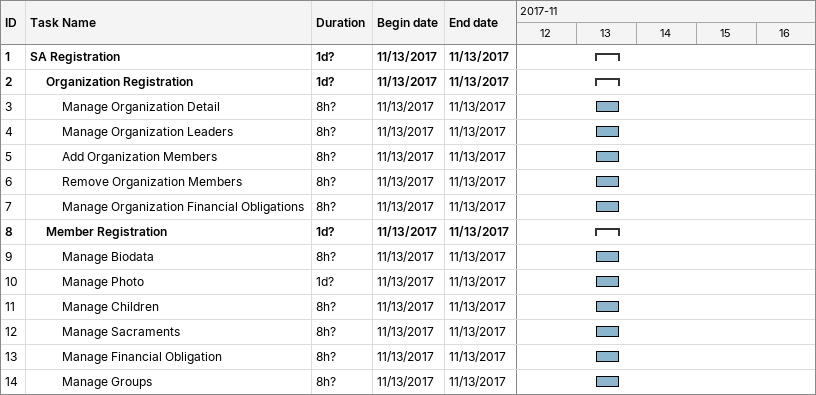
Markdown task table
| ID | Level | Task | Duration | Start | Finish |
|---|---|---|---|---|---|
| 1 | 1 | **SA Registration** | 1d? | 2017-11-13 | 2017-11-13 |
| 2 | 2 | **Organization Registration** | 1d? | 2017-11-13 | 2017-11-13 |
| 3 | 3 | Manage Organization Detail | 8h? | 2017-11-13 | 2017-11-13 |
| 4 | 3 | Manage Organization Leaders | 8h? | 2017-11-13 | 2017-11-13 |
| 5 | 3 | Add Organization Members | 8h? | 2017-11-13 | 2017-11-13 |
| 6 | 3 | Remove Organization Members | 8h? | 2017-11-13 | 2017-11-13 |
| 7 | 3 | Manage Organization Financial Obligations | 8h? | 2017-11-13 | 2017-11-13 |
| 8 | 2 | **Member Registration** | 1d? | 2017-11-13 | 2017-11-13 |
| 9 | 3 | Manage Biodata | 8h? | 2017-11-13 | 2017-11-13 |
| 10 | 3 | Manage Photo | 1d? | 2017-11-13 | 2017-11-13 |
| 11 | 3 | Manage Children | 8h? | 2017-11-13 | 2017-11-13 |
| 12 | 3 | Manage Sacraments | 8h? | 2017-11-13 | 2017-11-13 |
| 13 | 3 | Manage Financial Obligation | 8h? | 2017-11-13 | 2017-11-13 |
| 14 | 3 | Manage Groups | 8h? | 2017-11-13 | 2017-11-13 |
